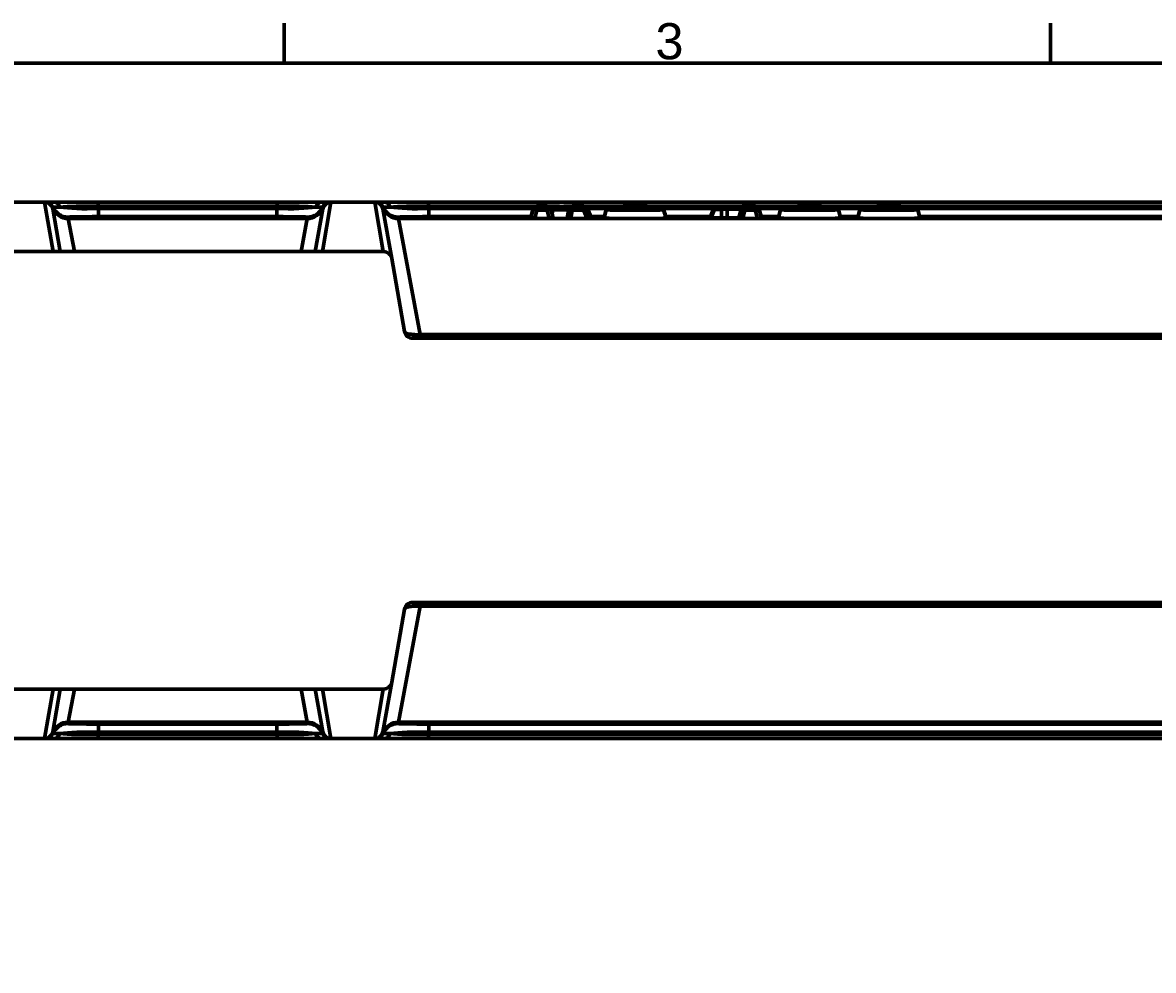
# Model space of a CAD drawing. Header units: millimetres. Extents: x 0 to 1485, y 0 to 1050.
# Drawn here: x 864.8 to 1138.7, y 805.2 to 1034.9 of the extents above; entities that cross this region are included whole.
import ezdxf

# ---------------------------------------------------------------- set-up
doc = ezdxf.new("R2010")
doc.units = ezdxf.units.MM
doc.header["$LTSCALE"] = 2.5
doc.layers.get('0').update_dxf_attribs({"lineweight": 50})
for name, color, linetype, lineweight in [('Rahmen_0', 7, 'Continuous', 50), ('Rahmen_2', 7, 'Continuous', 50), ('Sichtbare Kanten(DIN)', 7, 'Continuous', 50), ('Sichtbare tangentiale Kanten(DIN)', 7, 'Continuous', 50)]:
    doc.layers.add(name, color=color, linetype=linetype, lineweight=lineweight)
doc.styles.add('Aktuell-DINNach Layer', font='arial.ttf')

# ---------------------------------------------------------------- blocks, each defined once
blk = doc.blocks.new('Ränder Standardrahmen')
at = {"layer": 'Rahmen_0'}
for p, q in [((371.25, 410), (371.25, 413.9)), ((445.5, 410), (445.5, 413.9))]:
    blk.add_line(p, q, dxfattribs=at)
at = {"layer": 'Rahmen_0', "flags": 128}
blk.add_lwpolyline([(10, 10), (10, 410), (584, 410), (584, 10), (10, 10)], dxfattribs=at)
at = {"layer": 'Rahmen_2', "insert": (407.23, 410.34), "char_height": 3.5, "attachment_point": 7, "style": 'Aktuell-DINNach Layer'}
blk.add_mtext('3', dxfattribs=at)

msp = doc.modelspace()

# ---------------------------------------------------------------- linework, layer by layer
at = {"layer": 'Sichtbare Kanten(DIN)'}
for p, q in [((870.117, 991.348), (859.47, 991.348)), ((870.202, 991.348), (870.117, 991.348)), ((870.279, 991.348), (870.202, 991.348)), ((872.296, 991.348), (870.279, 991.348)), ((872.086, 989.689), (873.91, 979.348)), ((883.097, 991.348), (872.296, 991.348)), ((926.49, 991.348), (883.097, 991.348)), ((937.291, 991.348), (926.49, 991.348)), ((935.678, 979.348), (937.501, 989.689)), ((939.308, 991.348), (937.291, 991.348)), ((939.385, 991.348), (939.308, 991.348)), ((939.47, 991.348), (939.385, 991.348)), ((950.117, 991.348), (939.47, 991.348)), ((950.202, 991.348), (950.117, 991.348)), ((950.279, 991.348), (950.202, 991.348)), ((952.296, 991.348), (950.279, 991.348)), ((952.086, 989.689), (954.201, 977.695)), ((963.097, 991.348), (952.296, 991.348)), ((1286.49, 991.348), (963.097, 991.348)), ((988.403, 989.684), (987.868, 987.692)), ((989.369, 990.424), (991.83, 990.424)), ((991.843, 990.322), (993.773, 990.322)), ((992.796, 989.493), (993.044, 988.566)), ((993.194, 989.493), (993.044, 988.566)), ((993.769, 990.322), (997.875, 990.424)), ((995.073, 990.284), (1000.698, 990.145)), ((997.899, 990.424), (1000.674, 990.424)), ((1001.588, 989.829), (1002.534, 987.693)), ((1001.589, 989.548), (1002.534, 987.399)), ((1006.163, 989.605), (1005.628, 987.608)), ((1016.532, 990.208), (1019.076, 990.208)), ((1031.325, 987.608), (1032.118, 989.701)), ((1033.04, 990.346), (1039.071, 990.424)), ((1038.803, 989.617), (1038.268, 987.603)), ((1039.084, 990.424), (1042.23, 990.424)), ((1043.196, 989.684), (1043.732, 987.692)), ((1048.403, 989.605), (1047.868, 987.608)), ((1062.396, 989.605), (1062.931, 987.608)), ((1067.603, 989.605), (1067.068, 987.608)), ((1081.596, 989.605), (1082.131, 987.608)), ((987.868, 987.399), (987.868, 987.692)), ((992.366, 987.387), (988.834, 987.387)), ((993.044, 988.566), (993.332, 987.478)), ((993.332, 987.478), (993.332, 987.399)), ((996.717, 987.394), (993.332, 987.478)), ((1001.555, 987.387), (997.574, 987.387)), ((1002.412, 987.686), (1002.408, 987.686)), ((1005.628, 987.484), (1005.628, 987.608)), ((1034.111, 987.567), (1031.613, 987.599)), ((1038.268, 987.603), (1035.477, 987.567)), ((1038.268, 987.399), (1038.268, 987.603)), ((1042.766, 987.387), (1039.234, 987.387)), ((1043.732, 987.692), (1043.732, 987.399)), ((1047.868, 987.484), (1047.868, 987.608)), ((1062.932, 987.608), (1062.932, 987.484)), ((1067.068, 987.484), (1067.068, 987.608)), ((1082.132, 987.608), (1082.132, 987.484)), ((952.231, 979.348), (857.356, 979.348)), ((957.321, 960.001), (954.201, 977.695)), ((959.291, 958.348), (1259.395, 958.348)), ((959.291, 894.348), (1259.395, 894.348)), ((954.201, 875.001), (957.321, 892.695)), ((954.201, 875.001), (952.086, 863.007)), ((857.356, 873.348), (952.231, 873.348)), ((873.91, 873.348), (872.086, 863.007)), ((937.501, 863.007), (935.678, 873.348)), ((870.117, 861.348), (859.47, 861.348)), ((870.117, 861.348), (870.202, 861.348)), ((870.202, 861.348), (870.279, 861.348)), ((870.279, 861.348), (872.296, 861.348)), ((872.296, 861.348), (883.097, 861.348)), ((883.097, 861.348), (926.49, 861.348)), ((926.49, 861.348), (937.291, 861.348)), ((937.291, 861.348), (939.308, 861.348)), ((939.308, 861.348), (939.385, 861.348)), ((939.385, 861.348), (939.47, 861.348)), ((950.117, 861.348), (939.47, 861.348)), ((950.117, 861.348), (950.202, 861.348)), ((950.202, 861.348), (950.279, 861.348)), ((950.279, 861.348), (952.296, 861.348)), ((952.296, 861.348), (963.097, 861.348)), ((963.097, 861.348), (1286.49, 861.348))]:
    msp.add_line(p, q, dxfattribs=at)
for centre, radius, start, end in [((989.369, 989.424), 1, 90, 164.94922), ((991.83, 989.424), 1, 63.89777, 90), ((997.899, 989.424), 1, 90, 91.4186), ((1000.674, 989.424), 1, 23.88901, 90), ((1000.674, 989.145), 1, 23.74293, 88.5814), ((1016.532, 989.208), 1, 90, 92.12702), ((1019.076, 989.208), 1, 18.12034, 90), ((1019.076, 989.361), 1, 18.00378, 86.27194), ((1033.053, 989.346), 1, 90.73778, 159.24485), ((1039.084, 989.424), 1, 90, 90.73778), ((1042.23, 989.424), 1, 15.05078, 90), ((952.231, 977.348), 2, 10, 90), ((959.291, 960.348), 2, 190, 270), ((959.291, 892.348), 2, 90, 170), ((952.231, 875.348), 2, 270, 350)]:
    msp.add_arc(centre, radius, start, end, dxfattribs=at)
for centre, major_axis, ratio, start_param, end_param in [((991.83, 989.322), (-0.712, -0.712), 0.9872044, 3.9205519, 3.9334297), ((991.83, 989.247), (0.712, -0.712), 0.9872044, 1.0407586, 2.3497556), ((993.781, 989.247), (-0.012, -1), 0.6070111, 3.1619853, 4.4709823), ((993.781, 989.322), (0.012, -1), 0.6070111, 3.1212, 3.1340778), ((995.042, 989.284), (1.127, 0), 0.8871432, 1.5428888, 1.5707963), ((1039.769, 989.388), (-0.714, -0.723), 0.9693892, 3.9360963, 5.2450933), ((988.903, 987.4), (-1.035, -0.001), 0.0128485, 6.2831742, 7.7869331), ((992.296, 987.4), (-1.035, 0.001), 0.0128485, 1.6378449, 3.1416037), ((997.616, 987.4), (-1.013, -0.001), 0.0131474, 0.4790629, 1.5292195), ((1001.441, 987.4), (-1.093, 0.001), 0.0121299, 1.675506, 3.1469466), ((1001.441, 987.691), (1.093, 0.001), 0.0121299, 5.8064957, 6.2885392), ((1013.16, 987.608), (-7.532, 0), 0.0128775, 6.2797344, 6.2831852), ((1013.16, 987.484), (7.532, 0), 0.0128775, 3.1415927, 6.1864782), ((1032.394, 987.608), (-1.069, 0), 0.0120419, 6.2786218, 7.0350647), ((1034.794, 987.577), (-1, 0), 0.013771, 0.8189169, 2.3226757), ((1039.303, 987.4), (-1.035, -0.001), 0.0128485, 6.2831742, 7.7869331), ((1042.696, 987.4), (-1.035, 0.001), 0.0128485, 1.6378449, 3.1416037), ((1055.4, 987.608), (-7.532, 0), 0.0128775, 6.2797344, 6.2831852), ((1055.4, 987.484), (7.532, 0), 0.0128775, 3.1415927, 6.2831853), ((1055.4, 987.608), (7.532, 0), 0.0128775, 0, 0.0034508), ((1074.6, 987.608), (-7.532, 0), 0.0128775, 6.2797344, 6.2831852), ((1074.6, 987.484), (7.532, 0), 0.0128775, 3.1415927, 6.2831853), ((1074.6, 987.608), (7.532, 0), 0.0128775, 0, 0.0034508)]:
    msp.add_ellipse(centre, major_axis=major_axis, ratio=ratio, start_param=start_param, end_param=end_param, dxfattribs=at)
for points, knots in [([(1006.163, 989.605), (1006.191, 989.71), (1006.237, 989.812), (1006.356, 989.99), (1006.43, 990.069), (1006.551, 990.165), (1006.593, 990.193), (1006.673, 990.238), (1006.712, 990.257), (1006.777, 990.284), (1006.804, 990.294), (1006.868, 990.314), (1006.901, 990.322), (1006.954, 990.334), (1006.975, 990.338), (1007.024, 990.345), (1007.046, 990.348), (1007.126, 990.356), (1007.175, 990.359), (1007.417, 990.372), (1007.69, 990.38), (1008.452, 990.396), (1008.957, 990.403), (1010.051, 990.413), (1010.64, 990.417), (1011.867, 990.423), (1012.52, 990.424), (1013.808, 990.424), (1014.459, 990.423), (1015.68, 990.417), (1016.265, 990.413), (1017.298, 990.403), (1017.758, 990.397), (1018.503, 990.383), (1018.792, 990.376), (1019.046, 990.365), (1019.096, 990.362), (1019.141, 990.359)], [0, 0, 0, 0, 0.0326573, 0.0326573, 0.0646596, 0.0646596, 0.0800156, 0.0800156, 0.0936279, 0.0936279, 0.1038486, 0.1038486, 0.1193342, 0.1193342, 0.1341766, 0.1341766, 0.158896, 0.158896, 0.2264015, 0.2264015, 0.4310722, 0.4310722, 0.6462658, 0.6462658, 0.840612, 0.840612, 1.0339656, 1.0339656, 1.226983, 1.226983, 1.4200045, 1.4200045, 1.6133642, 1.6133642, 1.8080451, 1.8080451, 1.8629624, 1.8629624, 1.8629624, 1.8629624]), ([(1009.715, 990.212), (1009.715, 990.212), (1009.721, 990.212), (1009.749, 990.21), (1009.787, 990.208), (1009.919, 990.203), (1010.038, 990.2), (1010.369, 990.194), (1010.603, 990.19), (1011.15, 990.184), (1011.473, 990.182), (1012.162, 990.178), (1012.536, 990.177), (1013.285, 990.176), (1013.669, 990.177), (1014.399, 990.179), (1014.753, 990.181), (1015.386, 990.186), (1015.673, 990.19), (1016.142, 990.197), (1016.332, 990.201), (1016.47, 990.206), (1016.483, 990.206), (1016.495, 990.207)], [0.14755853, 0.14755853, 0.14755853, 0.14755853, 0.16768624, 0.16768624, 0.21446561, 0.21446561, 0.29602465, 0.29602465, 0.40040458, 0.40040458, 0.5113078, 0.5113078, 0.62372984, 0.62372984, 0.73657062, 0.73657062, 0.84946666, 0.84946666, 0.96212618, 0.96212618, 1.07386656, 1.07386656, 1.08599373, 1.08599373, 1.08599373, 1.08599373]), ([(1020.026, 989.519), (1020.071, 989.383), (1020.115, 989.247), (1020.202, 988.975), (1020.245, 988.839), (1020.33, 988.567), (1020.373, 988.43), (1020.456, 988.158), (1020.498, 988.022), (1020.58, 987.749), (1020.621, 987.612), (1020.661, 987.476)], [0.20190877, 0.20190877, 0.20190877, 0.20190877, 0.24561925, 0.24561925, 0.28932973, 0.28932973, 0.33304021, 0.33304021, 0.3767507, 0.3767507, 0.42046118, 0.42046118, 0.42046118, 0.42046118]), ([(1020.027, 989.67), (1020.071, 989.534), (1020.115, 989.397), (1020.202, 989.123), (1020.245, 988.987), (1020.331, 988.713), (1020.373, 988.576), (1020.457, 988.302), (1020.498, 988.165), (1020.58, 987.89), (1020.621, 987.753), (1020.661, 987.616)], [0.20134127, 0.20134127, 0.20134127, 0.20134127, 0.24501359, 0.24501359, 0.28868591, 0.28868591, 0.33235823, 0.33235823, 0.37603055, 0.37603055, 0.41970287, 0.41970287, 0.41970287, 0.41970287]), ([(1048.403, 989.605), (1048.431, 989.71), (1048.477, 989.812), (1048.596, 989.99), (1048.67, 990.069), (1048.791, 990.165), (1048.833, 990.193), (1048.913, 990.238), (1048.952, 990.257), (1049.017, 990.284), (1049.044, 990.294), (1049.108, 990.314), (1049.141, 990.322), (1049.194, 990.334), (1049.215, 990.338), (1049.264, 990.345), (1049.286, 990.348), (1049.366, 990.356), (1049.415, 990.359), (1049.657, 990.372), (1049.93, 990.38), (1050.692, 990.396), (1051.197, 990.403), (1052.291, 990.413), (1052.88, 990.417), (1054.107, 990.423), (1054.76, 990.424), (1056.048, 990.424), (1056.699, 990.423), (1057.92, 990.417), (1058.505, 990.413), (1059.538, 990.403), (1059.998, 990.397), (1060.743, 990.383), (1061.032, 990.376), (1061.331, 990.363), (1061.403, 990.359), (1061.506, 990.349), (1061.528, 990.346), (1061.575, 990.339), (1061.6, 990.335), (1061.655, 990.323), (1061.682, 990.316), (1061.75, 990.296), (1061.792, 990.281), (1061.877, 990.243), (1061.92, 990.22), (1062.023, 990.156), (1062.081, 990.11), (1062.201, 989.991), (1062.261, 989.912), (1062.346, 989.757), (1062.376, 989.682), (1062.396, 989.605)], [0, 0, 0, 0, 0.0326573, 0.0326573, 0.0646596, 0.0646596, 0.0800156, 0.0800156, 0.0936279, 0.0936279, 0.1038486, 0.1038486, 0.1193342, 0.1193342, 0.1341766, 0.1341766, 0.158896, 0.158896, 0.2264015, 0.2264015, 0.4310722, 0.4310722, 0.6462658, 0.6462658, 0.840612, 0.840612, 1.0339656, 1.0339656, 1.226983, 1.226983, 1.4200045, 1.4200045, 1.6133642, 1.6133642, 1.8080451, 1.8080451, 1.9062957, 1.9062957, 1.9301707, 1.9301707, 1.9481425, 1.9481425, 1.9614066, 1.9614066, 1.9766345, 1.9766345, 1.9919906, 1.9919906, 2.0142836, 2.0142836, 2.0434772, 2.0434772, 2.0674506, 2.0674506, 2.0674506, 2.0674506]), ([(1051.955, 990.212), (1051.955, 990.212), (1051.961, 990.212), (1051.989, 990.21), (1052.027, 990.208), (1052.159, 990.203), (1052.278, 990.2), (1052.609, 990.194), (1052.843, 990.19), (1053.39, 990.184), (1053.713, 990.182), (1054.402, 990.178), (1054.776, 990.177), (1055.525, 990.176), (1055.909, 990.177), (1056.639, 990.179), (1056.993, 990.181), (1057.626, 990.186), (1057.913, 990.19), (1058.382, 990.197), (1058.572, 990.201), (1058.755, 990.207), (1058.801, 990.21), (1058.836, 990.212), (1058.843, 990.212), (1058.844, 990.212), (1058.844, 990.212), (1058.844, 990.212)], [0.1475585, 0.1475585, 0.1475585, 0.1475585, 0.1676862, 0.1676862, 0.2144656, 0.2144656, 0.2960246, 0.2960246, 0.4004046, 0.4004046, 0.5113078, 0.5113078, 0.6237298, 0.6237298, 0.7365706, 0.7365706, 0.8494667, 0.8494667, 0.9621262, 0.9621262, 1.0738666, 1.0738666, 1.1265773, 1.1265773, 1.1476851, 1.1476851, 1.1494335, 1.1494335, 1.1494335, 1.1494335]), ([(1067.603, 989.605), (1067.631, 989.71), (1067.677, 989.812), (1067.796, 989.99), (1067.87, 990.069), (1067.991, 990.165), (1068.033, 990.193), (1068.113, 990.238), (1068.152, 990.257), (1068.217, 990.284), (1068.244, 990.294), (1068.308, 990.314), (1068.341, 990.322), (1068.394, 990.334), (1068.415, 990.338), (1068.464, 990.345), (1068.486, 990.348), (1068.566, 990.356), (1068.615, 990.359), (1068.857, 990.372), (1069.13, 990.38), (1069.892, 990.396), (1070.397, 990.403), (1071.491, 990.413), (1072.08, 990.417), (1073.307, 990.423), (1073.96, 990.424), (1075.248, 990.424), (1075.899, 990.423), (1077.12, 990.417), (1077.705, 990.413), (1078.738, 990.403), (1079.198, 990.397), (1079.943, 990.383), (1080.232, 990.376), (1080.531, 990.363), (1080.603, 990.359), (1080.706, 990.349), (1080.728, 990.346), (1080.775, 990.339), (1080.8, 990.335), (1080.855, 990.323), (1080.882, 990.316), (1080.95, 990.296), (1080.992, 990.281), (1081.077, 990.243), (1081.12, 990.22), (1081.223, 990.156), (1081.281, 990.11), (1081.401, 989.991), (1081.461, 989.912), (1081.546, 989.757), (1081.576, 989.682), (1081.596, 989.605)], [0, 0, 0, 0, 0.0326573, 0.0326573, 0.0646596, 0.0646596, 0.0800156, 0.0800156, 0.0936279, 0.0936279, 0.1038486, 0.1038486, 0.1193342, 0.1193342, 0.1341766, 0.1341766, 0.158896, 0.158896, 0.2264015, 0.2264015, 0.4310722, 0.4310722, 0.6462658, 0.6462658, 0.840612, 0.840612, 1.0339656, 1.0339656, 1.226983, 1.226983, 1.4200045, 1.4200045, 1.6133642, 1.6133642, 1.8080451, 1.8080451, 1.9062957, 1.9062957, 1.9301707, 1.9301707, 1.9481425, 1.9481425, 1.9614066, 1.9614066, 1.9766345, 1.9766345, 1.9919906, 1.9919906, 2.0142836, 2.0142836, 2.0434772, 2.0434772, 2.0674506, 2.0674506, 2.0674506, 2.0674506]), ([(1071.155, 990.212), (1071.155, 990.212), (1071.161, 990.212), (1071.189, 990.21), (1071.227, 990.208), (1071.359, 990.203), (1071.478, 990.2), (1071.809, 990.194), (1072.043, 990.19), (1072.59, 990.184), (1072.913, 990.182), (1073.602, 990.178), (1073.976, 990.177), (1074.725, 990.176), (1075.109, 990.177), (1075.839, 990.179), (1076.193, 990.181), (1076.826, 990.186), (1077.113, 990.19), (1077.582, 990.197), (1077.772, 990.201), (1077.955, 990.207), (1078.001, 990.21), (1078.036, 990.212), (1078.043, 990.212), (1078.044, 990.212), (1078.044, 990.212), (1078.044, 990.212)], [0.1475585, 0.1475585, 0.1475585, 0.1475585, 0.1676862, 0.1676862, 0.2144656, 0.2144656, 0.2960246, 0.2960246, 0.4004046, 0.4004046, 0.5113078, 0.5113078, 0.6237298, 0.6237298, 0.7365706, 0.7365706, 0.8494667, 0.8494667, 0.9621262, 0.9621262, 1.0738666, 1.0738666, 1.1265773, 1.1265773, 1.1476851, 1.1476851, 1.1494335, 1.1494335, 1.1494335, 1.1494335])]:
    msp.add_open_spline(points, degree=3, knots=knots, dxfattribs=at)
for points in [[(1020.661, 987.616), (1020.662, 987.614), (1020.648, 987.613), (1020.621, 987.612)], [(1020.661, 987.476), (1020.661, 987.475), (1020.66, 987.475), (1020.656, 987.475)]]:
    msp.add_open_spline(points, degree=3, dxfattribs=at)
at = {"layer": 'Sichtbare tangentiale Kanten(DIN)'}
for p, q in [((872.165, 979.348), (870.117, 991.341)), ((883.097, 990.348), (883.097, 991.348)), ((883.097, 990.348), (926.49, 990.348)), ((883.188, 989.832), (883.097, 990.348)), ((883.188, 989.832), (883.188, 987.832)), ((926.399, 989.832), (883.188, 989.832)), ((926.49, 990.348), (926.399, 989.832)), ((926.399, 989.832), (926.399, 987.832)), ((926.49, 990.348), (926.49, 991.348)), ((939.471, 991.341), (937.422, 979.348)), ((952.165, 979.348), (950.117, 991.341)), ((963.097, 990.348), (963.097, 991.348)), ((963.097, 990.348), (988.987, 990.348)), ((963.188, 989.832), (963.097, 990.348)), ((963.188, 989.832), (963.188, 987.832)), ((988.456, 989.832), (963.188, 989.832)), ((987.868, 987.692), (988.403, 989.683)), ((988.403, 989.404), (987.868, 987.399)), ((988.403, 989.683), (988.403, 989.404)), ((988.834, 987.387), (989.369, 989.391)), ((989.369, 990.424), (989.369, 990.424)), ((989.369, 990.145), (989.369, 990.424)), ((989.369, 990.424), (991.83, 990.424)), ((989.369, 990.145), (989.369, 989.391)), ((991.83, 990.145), (989.369, 990.145)), ((989.369, 989.391), (991.83, 989.391)), ((991.83, 990.424), (991.83, 990.424)), ((991.83, 990.424), (991.83, 990.322)), ((991.83, 990.322), (993.781, 990.322)), ((993.781, 990.247), (991.83, 990.247)), ((991.83, 990.247), (991.83, 990.145)), ((991.83, 989.391), (991.83, 990.145)), ((991.83, 989.391), (992.366, 987.387)), ((992.213, 990.348), (994.822, 990.348)), ((992.796, 989.493), (993.194, 989.493)), ((992.796, 989.404), (992.796, 989.493)), ((993.332, 987.399), (992.796, 989.404)), ((993.194, 989.493), (997.042, 989.398)), ((993.781, 990.322), (997.899, 990.424)), ((997.899, 990.145), (993.781, 990.247)), ((1000.674, 990.424), (995.042, 990.284)), ((995.042, 990.284), (1000.674, 990.145)), ((997.042, 989.398), (996.717, 987.394)), ((997.574, 987.387), (997.899, 989.391)), ((997.899, 990.424), (997.899, 990.424)), ((997.899, 990.424), (1000.674, 990.424)), ((997.899, 990.145), (997.899, 989.391)), ((1000.674, 990.145), (997.899, 990.145)), ((997.899, 989.391), (1000.674, 989.391)), ((1000.674, 990.424), (1000.674, 990.424)), ((1000.674, 989.391), (1000.674, 990.145)), ((1000.674, 989.391), (1001.555, 987.387)), ((1001.056, 990.348), (1007.049, 990.348)), ((1001.521, 989.677), (1001.531, 989.677)), ((1001.531, 989.677), (1001.569, 989.59)), ((1006.255, 989.832), (1001.587, 989.832)), ((1001.744, 989.194), (1002.412, 987.686)), ((1006.163, 989.605), (1005.628, 987.608)), ((1005.628, 987.484), (1006.163, 989.481)), ((1006.163, 989.605), (1006.163, 989.481)), ((1007.129, 990.223), (1007.129, 990.346)), ((1009.59, 990.346), (1009.59, 990.223)), ((1016.532, 990.361), (1016.532, 990.208)), ((1019.076, 990.361), (1016.532, 990.361)), ((1016.532, 990.208), (1016.532, 990.207)), ((1016.532, 990.207), (1019.076, 990.207)), ((1019.076, 990.208), (1019.076, 990.361)), ((1019.076, 990.207), (1019.076, 990.208)), ((1019.239, 990.348), (1033.183, 990.348)), ((1032.179, 989.832), (1019.958, 989.832)), ((1031.613, 987.599), (1032.37, 989.596)), ((1032.37, 989.596), (1034.111, 989.574)), ((1033.053, 990.346), (1039.084, 990.424)), ((1034.794, 990.324), (1033.053, 990.346)), ((1034.111, 989.574), (1034.111, 987.567)), ((1039.769, 990.388), (1034.794, 990.324)), ((1035.477, 989.574), (1038.803, 989.617)), ((1035.477, 987.567), (1035.477, 989.574)), ((1038.803, 989.404), (1038.268, 987.399)), ((1038.803, 989.617), (1038.803, 989.404)), ((1039.084, 990.424), (1039.084, 990.424)), ((1039.084, 990.424), (1042.23, 990.424)), ((1039.234, 987.387), (1039.769, 989.391)), ((1039.769, 990.145), (1039.769, 990.388)), ((1039.769, 990.145), (1039.769, 989.391)), ((1042.23, 990.145), (1039.769, 990.145)), ((1039.769, 989.391), (1042.23, 989.391)), ((1042.23, 990.424), (1042.23, 990.424)), ((1042.23, 990.424), (1042.23, 990.145)), ((1042.23, 989.391), (1042.23, 990.145)), ((1042.23, 989.391), (1042.766, 987.387)), ((1042.613, 990.348), (1049.289, 990.348)), ((1048.495, 989.832), (1043.143, 989.832)), ((1043.196, 989.683), (1043.732, 987.692)), ((1043.196, 989.404), (1043.196, 989.683)), ((1043.732, 987.399), (1043.196, 989.404)), ((1048.403, 989.605), (1047.868, 987.608)), ((1047.868, 987.484), (1048.403, 989.481)), ((1048.403, 989.605), (1048.403, 989.481)), ((1049.369, 990.223), (1049.369, 990.346)), ((1051.83, 990.346), (1051.83, 990.223)), ((1058.969, 990.223), (1058.969, 990.346)), ((1061.43, 990.346), (1061.43, 990.223)), ((1061.51, 990.348), (1068.489, 990.348)), ((1067.695, 989.832), (1062.305, 989.832)), ((1062.396, 989.481), (1062.396, 989.605)), ((1062.396, 989.605), (1062.932, 987.608)), ((1062.396, 989.481), (1062.932, 987.484)), ((1067.603, 989.605), (1067.068, 987.608)), ((1067.068, 987.484), (1067.603, 989.481)), ((1067.603, 989.605), (1067.603, 989.481)), ((1068.569, 990.223), (1068.569, 990.346)), ((1071.03, 990.346), (1071.03, 990.223)), ((1078.169, 990.223), (1078.169, 990.346)), ((1080.63, 990.346), (1080.63, 990.223)), ((1080.71, 990.348), (1191.083, 990.348)), ((1190.289, 989.832), (1081.505, 989.832)), ((1081.596, 989.481), (1081.596, 989.605)), ((1081.596, 989.605), (1082.132, 987.608)), ((1081.596, 989.481), (1082.132, 987.484)), ((875.852, 987.369), (875.789, 987.723)), ((875.852, 987.369), (877.357, 979.348)), ((875.852, 987.369), (933.736, 987.369)), ((883.188, 987.832), (926.399, 987.832)), ((932.23, 979.348), (933.736, 987.369)), ((933.798, 987.723), (933.736, 987.369)), ((955.852, 987.369), (955.789, 987.723)), ((955.852, 987.369), (961.129, 959.255)), ((955.852, 987.369), (1293.736, 987.369)), ((963.188, 987.832), (987.905, 987.832)), ((1002.472, 987.832), (1005.688, 987.832)), ((1020.597, 987.832), (1031.41, 987.832)), ((1043.694, 987.832), (1047.928, 987.832)), ((1062.871, 987.832), (1067.128, 987.832)), ((1082.071, 987.832), (1189.722, 987.832)), ((961.129, 958.348), (961.129, 959.255)), ((1261.07, 959.255), (961.129, 959.255)), ((961.129, 893.441), (955.852, 865.327)), ((961.129, 893.441), (961.129, 894.348)), ((961.129, 893.441), (1261.07, 893.441)), ((870.117, 861.355), (872.165, 873.348)), ((877.357, 873.348), (875.852, 865.327)), ((933.736, 865.327), (932.23, 873.348)), ((937.422, 873.348), (939.471, 861.355)), ((950.117, 861.355), (952.165, 873.348)), ((875.789, 864.973), (875.852, 865.327)), ((875.852, 865.327), (933.736, 865.327)), ((883.097, 862.348), (883.188, 862.864)), ((883.188, 862.864), (883.188, 864.864)), ((926.399, 864.864), (883.188, 864.864)), ((883.188, 862.864), (926.399, 862.864)), ((926.399, 862.864), (926.399, 864.864)), ((926.399, 862.864), (926.49, 862.348)), ((933.736, 865.327), (933.798, 864.973)), ((955.789, 864.973), (955.852, 865.327)), ((955.852, 865.327), (1293.736, 865.327)), ((963.097, 862.348), (963.188, 862.864)), ((963.188, 862.864), (963.188, 864.864)), ((1286.399, 864.864), (963.188, 864.864)), ((963.188, 862.864), (1286.399, 862.864)), ((883.097, 862.348), (883.097, 861.348)), ((926.49, 862.348), (883.097, 862.348)), ((926.49, 862.348), (926.49, 861.348)), ((963.097, 862.348), (963.097, 861.348)), ((1286.49, 862.348), (963.097, 862.348))]:
    msp.add_line(p, q, dxfattribs=at)
for centre, major_axis, ratio, start_param, end_param in [((870.117, 989.348), (0, 2), 0.9999922, 4.910478, 6.2831853), ((870.117, 989.342), (1.97, 0.347), 0.9998948, 0, 1.3962814), ((870.202, 989.348), (0, 2), 0.9999973, 5.0558202, 6.2831853), ((870.279, 989.348), (0, 2), 0.9999946, 5.1192872, 6.2831853), ((876.208, 989.348), (4.127, -0.649), 0.4583602, 3.065201, 3.128674), ((875.852, 991.368), (-3.939, -0.695), 0.9999145, 0.1689134, 1.396278), ((875.789, 991.723), (-3.939, -0.695), 0.9999145, 0.2323864, 1.396278), ((872.296, 989.348), (0, 2), 0.8623446, 5.1305592, 6.2831853), ((884.331, 989.348), (12.248, -0.363), 0.0790128, 1.674089, 2.5966896), ((883.915, 991.712), (-12.068, -0.65), 0.1524627, 0.5797526, 1.5023532), ((925.673, 991.712), (-12.068, 0.65), 0.1524627, 1.6392395, 2.5618401), ((925.256, 989.348), (12.248, 0.363), 0.0790128, 0.5449031, 1.4675036), ((933.736, 991.368), (3.939, -0.695), 0.9999145, 4.8869073, 6.1142719), ((933.798, 991.723), (3.939, -0.695), 0.9999145, 4.8869073, 6.0507989), ((937.291, 989.348), (0, 2), 0.8623446, 0, 1.1526261), ((939.308, 989.348), (0, 2), 0.9999946, 0, 1.1638981), ((933.379, 989.348), (4.127, 0.649), 0.4583602, 0.0129186, 0.0763917), ((939.471, 989.342), (-1.97, 0.347), 0.9998948, 4.8869039, 6.2831853), ((939.385, 989.348), (0, 2), 0.9999973, 0, 1.2273651), ((939.47, 989.348), (0, 2), 0.9999922, 0, 1.3727073), ((950.117, 989.348), (0, 2), 0.9999922, 4.910478, 6.2831853), ((950.117, 989.342), (1.97, 0.347), 0.9998948, 0, 1.3962814), ((950.202, 989.348), (0, 2), 0.9999973, 5.0558202, 6.2831853), ((950.279, 989.348), (0, 2), 0.9999946, 5.1192872, 6.2831853), ((956.208, 989.348), (4.127, -0.649), 0.4583602, 3.065201, 3.128674), ((955.852, 991.368), (-3.939, -0.695), 0.9999145, 0.1689134, 1.396278), ((955.789, 991.723), (-3.939, -0.695), 0.9999145, 0.2323864, 1.396278), ((952.296, 989.348), (0, 2), 0.8623446, 5.1305592, 6.2831853), ((964.331, 989.348), (12.248, -0.363), 0.0790128, 1.674089, 2.5966896), ((963.915, 991.712), (-12.068, -0.65), 0.1524627, 0.5797526, 1.5023532), ((989.369, 989.424), (-1, 0), 0.9999171, 4.712389, 6.0213859), ((989.369, 989.145), (-1, 0), 0.9999171, 4.712389, 6.0213859), ((989.369, 989.424), (-0.966, 0.26), 0.2625839, 0, 0.0034542), ((989.369, 989.145), (-0.966, 0.258), 0.2385001, 4.7759945, 6.2797533), ((991.83, 989.424), (1, 0), 0.9999171, 1.1153957, 1.5707963), ((991.83, 989.145), (1, 0), 0.9999171, 0.2617994, 1.5707963), ((991.83, 989.145), (0.966, 0.258), 0.2385001, 0.003432, 1.5071908), ((997.899, 989.145), (0.025, 1), 0.8871432, 0.0279075, 1.3369044), ((997.899, 989.145), (0.987, -0.16), 0.2433726, 1.6102342, 2.6603907), ((997.899, 989.424), (-0.025, 1), 0.8871432, 6.2552778, 6.2831853), ((1000.674, 989.424), (-0.025, 1), 0.8871432, 4.9462809, 6.2552778), ((1000.674, 989.145), (0.025, 1), 0.8871432, 0, 0.0279075), ((1000.674, 989.145), (0.915, 0.403), 0.226625, 0, 1.4714405), ((1000.674, 989.424), (0.914, 0.405), 0.2495097, 5.8011418, 6.2831853), ((1007.129, 989.346), (-1, 0), 0.9999171, 4.712389, 6.0213859), ((1007.129, 989.223), (-1, 0), 0.9999171, 4.712389, 6.0213859), ((1013.16, 989.605), (-6.997, 0), 0.0128775, 6.2797345, 6.2831853), ((1013.16, 989.481), (-6.997, 0), 0.0128775, 0, 2.9464755), ((1013.16, 990.346), (-6.031, 0), 0.0128775, 3.3367099, 6.2831853), ((1013.16, 990.223), (6.031, 0), 0.0128775, 3.1415927, 6.0880681), ((1013.16, 990.346), (3.569, 0), 0.0128775, 0.3337517, 3.1415927), ((1009.59, 989.346), (1, 0), 0.9999171, 1.0212018, 1.5707963), ((1009.59, 989.223), (1, 0), 0.9999171, 1.4137502, 1.5707963), ((1013.16, 990.223), (-3.569, 0), 0.0128775, 0, 2.807841), ((1016.532, 989.361), (0.037, 0.999), 0.9447416, 0.0392928, 0.6196747), ((1016.532, 989.208), (-0.037, 0.999), 0.9447416, 6.2438926, 6.2831853), ((1019.076, 989.361), (0.065, 0.998), 0.9809436, 0, 0.0663274), ((1019.076, 989.208), (-0.065, 0.998), 0.9809436, 4.907861, 6.2168579), ((1019.076, 989.361), (0.951, 0.309), 0.2349784, 0, 0.3917154), ((1019.076, 989.208), (0.95, 0.311), 0.2587066, 6.0845723, 6.2831853), ((1033.053, 989.346), (-0.935, 0.354), 0.0120419, 0, 0.7564429), ((1033.053, 989.346), (0.013, 1), 0.7070481, 0.018211, 1.3272079), ((1033.053, 989.346), (-0.013, 1), 0.7070481, 6.2649743, 6.2831853), ((1034.794, 989.324), (0.013, 1), 0.7070481, 0.018211, 1.3272079), ((1034.794, 989.324), (1, 0), 0.342278, 0.8189169, 2.3226757), ((1034.794, 989.324), (-0.013, 1), 0.7070481, 4.9559774, 6.2649743), ((1039.769, 989.145), (-1, 0), 0.9999171, 4.712389, 6.0213859), ((1039.769, 989.145), (-0.966, 0.258), 0.2385001, 4.7759945, 6.2797533), ((1039.084, 989.424), (-0.013, 1), 0.7070481, 6.2649743, 6.2831853), ((1042.23, 989.424), (1, 0), 0.9999171, 0.2617994, 1.5707963), ((1042.23, 989.145), (1, 0), 0.9999171, 0.2617994, 1.5707963), ((1042.23, 989.145), (0.966, 0.258), 0.2385001, 0.003432, 1.5071908), ((1042.23, 989.424), (0.966, 0.26), 0.2625839, 6.2797312, 6.2831853), ((1049.369, 989.346), (-1, 0), 0.9999171, 4.712389, 6.0213859), ((1049.369, 989.223), (-1, 0), 0.9999171, 4.712389, 6.0213859), ((1055.4, 989.605), (-6.997, 0), 0.0128775, 6.2797345, 6.2831853), ((1055.4, 989.481), (-6.997, 0), 0.0128775, 0, 3.1415927), ((1055.4, 990.346), (-6.031, 0), 0.0128775, 3.1415927, 6.2831853), ((1055.4, 990.223), (6.031, 0), 0.0128775, 3.1415927, 6.2831853), ((1055.4, 990.346), (3.569, 0), 0.0128775, 0, 3.1415927), ((1051.83, 989.346), (-1, 0), 0.9999171, 4.1627944, 4.712389), ((1051.83, 989.223), (1, 0), 0.9999171, 1.4137502, 1.5707963), ((1055.4, 990.223), (-3.569, 0), 0.0128775, 0, 3.1415927), ((1058.969, 989.346), (1, 0), 0.9999171, 1.5707963, 2.1203909), ((1058.969, 989.223), (1, 0), 0.9999171, 1.5707963, 1.7278424), ((1061.43, 989.346), (1, 0), 0.9999171, 0.2617994, 1.5707963), ((1061.43, 989.223), (1, 0), 0.9999171, 0.2617994, 1.5707963), ((1055.4, 989.605), (6.997, 0), 0.0128775, 0, 0.0034508), ((1068.569, 989.346), (-1, 0), 0.9999171, 4.712389, 6.0213859), ((1068.569, 989.223), (-1, 0), 0.9999171, 4.712389, 6.0213859), ((1074.6, 989.605), (-6.997, 0), 0.0128775, 6.2797345, 6.2831853), ((1074.6, 989.481), (-6.997, 0), 0.0128775, 0, 3.1415927), ((1074.6, 990.346), (-6.031, 0), 0.0128775, 3.1415927, 6.2831853), ((1074.6, 990.223), (6.031, 0), 0.0128775, 3.1415927, 6.2831853), ((1074.6, 990.346), (3.569, 0), 0.0128775, 0, 3.1415927), ((1071.03, 989.346), (-1, 0), 0.9999171, 4.1627944, 4.712389), ((1071.03, 989.223), (1, 0), 0.9999171, 1.4137502, 1.5707963), ((1074.6, 990.223), (-3.569, 0), 0.0128775, 0, 3.1415927), ((1078.169, 989.346), (1, 0), 0.9999171, 1.5707963, 2.1203909), ((1078.169, 989.223), (1, 0), 0.9999171, 1.5707963, 1.7278424), ((1080.63, 989.346), (1, 0), 0.9999171, 0.2617994, 1.5707963), ((1080.63, 989.223), (1, 0), 0.9999171, 0.2617994, 1.5707963), ((1074.6, 989.605), (6.997, 0), 0.0128775, 0, 0.0034508), ((883.915, 987.712), (8.125, -0.011), 0.0146922, 1.6603405, 3.1442033), ((925.673, 987.712), (8.125, 0.011), 0.0146922, 6.2805747, 7.7644375), ((963.915, 987.712), (8.125, -0.011), 0.0146922, 1.6603405, 3.1442033), ((870.117, 863.354), (1.97, -0.347), 0.9998948, 4.8869039, 6.2831853), ((870.117, 863.348), (0, -2), 0.9999922, 0, 1.3727073), ((875.852, 861.328), (-3.939, 0.695), 0.9999145, 4.8869073, 6.1142719), ((875.789, 860.973), (-3.939, 0.695), 0.9999145, 4.8869073, 6.0507989), ((883.915, 860.984), (12.068, -0.65), 0.1524627, 1.6392395, 2.5618401), ((883.915, 864.983), (-8.125, -0.011), 0.0146922, 6.2805747, 7.7644375), ((925.673, 864.983), (-8.125, 0.011), 0.0146922, 1.6603405, 3.1442033), ((925.673, 860.984), (12.068, 0.65), 0.1524627, 0.5797526, 1.5023532), ((933.736, 861.328), (3.939, 0.695), 0.9999145, 0.1689134, 1.396278), ((933.798, 860.973), (3.939, 0.695), 0.9999145, 0.2323864, 1.396278), ((939.471, 863.354), (-1.97, -0.347), 0.9998948, 0, 1.3962814), ((939.47, 863.348), (0, -2), 0.9999922, 4.910478, 6.2831853), ((950.117, 863.354), (1.97, -0.347), 0.9998948, 4.8869039, 6.2831853), ((950.117, 863.348), (0, -2), 0.9999922, 0, 1.3727073), ((955.852, 861.328), (-3.939, 0.695), 0.9999145, 4.8869073, 6.1142719), ((955.789, 860.973), (-3.939, 0.695), 0.9999145, 4.8869073, 6.0507989), ((963.915, 860.984), (12.068, -0.65), 0.1524627, 1.6392395, 2.5618401), ((963.915, 864.983), (-8.125, -0.011), 0.0146922, 6.2805747, 7.7644375), ((870.202, 863.348), (0, -2), 0.9999973, 0, 1.2273651), ((870.279, 863.348), (0, -2), 0.9999946, 0, 1.1638981), ((876.208, 863.348), (-4.127, -0.649), 0.4583602, 0.0129186, 0.0763917), ((872.296, 863.348), (0, -2), 0.8623446, 0, 1.1526261), ((884.331, 863.348), (-12.248, -0.363), 0.0790128, 0.5449031, 1.4675036), ((925.256, 863.348), (-12.248, 0.363), 0.0790128, 1.674089, 2.5966896), ((937.291, 863.348), (0, -2), 0.8623446, 5.1305592, 6.2831853), ((933.379, 863.348), (-4.127, 0.649), 0.4583602, 3.065201, 3.128674), ((939.308, 863.348), (0, -2), 0.9999946, 5.1192872, 6.2831853), ((939.385, 863.348), (0, -2), 0.9999973, 5.0558202, 6.2831853), ((950.202, 863.348), (0, -2), 0.9999973, 0, 1.2273651), ((950.279, 863.348), (0, -2), 0.9999946, 0, 1.1638981), ((956.208, 863.348), (-4.127, -0.649), 0.4583602, 0.0129186, 0.0763917), ((952.296, 863.348), (0, -2), 0.8623446, 0, 1.1526261), ((964.331, 863.348), (-12.248, -0.363), 0.0790128, 0.5449031, 1.4675036)]:
    msp.add_ellipse(centre, major_axis=major_axis, ratio=ratio, start_param=start_param, end_param=end_param, dxfattribs=at)
for points in [[(870.117, 991.348), (870.116, 991.348), (870.116, 991.346), (870.117, 991.341)], [(872.086, 989.689), (872.083, 989.709), (872.08, 989.726), (872.078, 989.742)], [(937.509, 989.742), (937.507, 989.726), (937.505, 989.709), (937.501, 989.689)], [(939.471, 991.341), (939.472, 991.346), (939.471, 991.348), (939.47, 991.348)], [(950.117, 991.348), (950.116, 991.348), (950.116, 991.346), (950.117, 991.341)], [(952.086, 989.689), (952.083, 989.709), (952.08, 989.726), (952.078, 989.742)], [(872.078, 862.954), (872.08, 862.97), (872.083, 862.987), (872.086, 863.007)], [(937.501, 863.007), (937.505, 862.987), (937.507, 862.97), (937.509, 862.954)], [(952.078, 862.954), (952.08, 862.97), (952.083, 862.987), (952.086, 863.007)], [(870.117, 861.355), (870.116, 861.35), (870.116, 861.348), (870.117, 861.348)], [(939.47, 861.348), (939.471, 861.348), (939.472, 861.35), (939.471, 861.355)], [(950.117, 861.355), (950.116, 861.35), (950.116, 861.348), (950.117, 861.348)]]:
    msp.add_open_spline(points, degree=3, dxfattribs=at)
for points, knots in [([(872.078, 989.742), (872.071, 989.796), (872.07, 989.843), (872.073, 989.945), (872.08, 989.987), (872.084, 990.015), (872.085, 990.019), (872.085, 990.021)], [-0.96679635, -0.96679635, -0.96679635, -0.96679635, -0.65584147, -0.65584147, -0.15831366, -0.15831366, 0, 0, 0, 0]), ([(872.116, 990.14), (872.117, 990.14), (872.126, 990.141), (872.222, 990.146), (872.469, 990.15), (873.153, 990.156), (873.483, 990.158), (873.873, 990.16)], [-0.78920561, -0.78920561, -0.78920561, -0.78920561, -0.69259534, -0.69259534, -0.26638282, -0.26638282, 0, 0, 0, 0]), ([(935.715, 990.16), (936.292, 990.157), (936.737, 990.154), (937.324, 990.147), (937.469, 990.143), (937.471, 990.14)], [-0.78920561, -0.78920561, -0.78920561, -0.78920561, -0.3946028, -0.3946028, 0, 0, 0, 0]), ([(937.502, 990.021), (937.502, 990.019), (937.503, 990.015), (937.508, 989.987), (937.515, 989.945), (937.517, 989.843), (937.516, 989.796), (937.509, 989.742)], [-0.96679635, -0.96679635, -0.96679635, -0.96679635, -0.80848269, -0.80848269, -0.31095488, -0.31095488, 0, 0, 0, 0]), ([(952.078, 989.742), (952.071, 989.794), (952.07, 989.84), (952.072, 989.94), (952.079, 989.982), (952.084, 990.013), (952.085, 990.019), (952.085, 990.021)], [-0.96679634, -0.96679634, -0.96679634, -0.96679634, -0.66550613, -0.66550613, -0.1834418, -0.1834418, 0, 0, 0, 0]), ([(952.116, 990.14), (952.117, 990.14), (952.126, 990.141), (952.222, 990.146), (952.469, 990.15), (953.153, 990.156), (953.483, 990.158), (953.873, 990.16)], [-0.78920561, -0.78920561, -0.78920561, -0.78920561, -0.69259534, -0.69259534, -0.26638282, -0.26638282, 0, 0, 0, 0]), ([(1020.024, 989.464), (1020.093, 989.26), (1020.16, 989.055), (1020.227, 988.85), (1020.361, 988.438), (1020.49, 988.024), (1020.629, 987.565), (1020.643, 987.52), (1020.656, 987.475)], [0.20190877, 0.20190877, 0.20190877, 0.20190877, 0.26874726, 0.26874726, 0.26874726, 0.40312089, 0.40312089, 0.41777984, 0.41777984, 0.41777984, 0.41777984]), ([(961.129, 959.255), (960.963, 959.245), (960.795, 959.237), (959.987, 959.215), (959.375, 959.245), (958.27, 959.395), (957.833, 959.531), (957.426, 959.785), (957.34, 959.892), (957.321, 960.001)], [0, 0, 0, 0, 0.02521156, 0.02521156, 0.1218792, 0.1218792, 0.23963071, 0.23963071, 0.31322541, 0.31322541, 0.31322541, 0.31322541]), ([(957.321, 892.695), (957.334, 892.769), (957.377, 892.841), (957.572, 893.022), (957.772, 893.124), (958.358, 893.305), (958.751, 893.379), (959.418, 893.441), (959.626, 893.454), (960.248, 893.476), (960.694, 893.468), (961.129, 893.441)], [0, 0, 0, 0, 0.04967524, 0.04967524, 0.12915563, 0.12915563, 0.21262269, 0.21262269, 0.24733443, 0.24733443, 0.31322541, 0.31322541, 0.31322541, 0.31322541]), ([(872.085, 862.675), (872.085, 862.677), (872.084, 862.681), (872.08, 862.709), (872.073, 862.751), (872.07, 862.853), (872.071, 862.9), (872.078, 862.954)], [-0.96679635, -0.96679635, -0.96679635, -0.96679635, -0.80848269, -0.80848269, -0.31095488, -0.31095488, 0, 0, 0, 0]), ([(937.509, 862.954), (937.516, 862.9), (937.517, 862.853), (937.515, 862.751), (937.508, 862.709), (937.503, 862.681), (937.502, 862.677), (937.502, 862.675)], [-0.96679635, -0.96679635, -0.96679635, -0.96679635, -0.65584147, -0.65584147, -0.15831366, -0.15831366, 0, 0, 0, 0]), ([(952.085, 862.675), (952.085, 862.677), (952.084, 862.683), (952.079, 862.714), (952.072, 862.756), (952.07, 862.856), (952.071, 862.902), (952.078, 862.954)], [-0.96679634, -0.96679634, -0.96679634, -0.96679634, -0.78335454, -0.78335454, -0.30129021, -0.30129021, 0, 0, 0, 0]), ([(873.873, 862.536), (873.295, 862.539), (872.851, 862.542), (872.263, 862.549), (872.118, 862.553), (872.116, 862.556)], [-0.78920561, -0.78920561, -0.78920561, -0.78920561, -0.3946028, -0.3946028, 0, 0, 0, 0]), ([(937.471, 862.556), (937.471, 862.556), (937.462, 862.555), (937.366, 862.55), (937.118, 862.546), (936.434, 862.54), (936.105, 862.538), (935.715, 862.536)], [-0.78920561, -0.78920561, -0.78920561, -0.78920561, -0.69259534, -0.69259534, -0.26638282, -0.26638282, 0, 0, 0, 0]), ([(953.873, 862.536), (953.295, 862.539), (952.851, 862.542), (952.263, 862.549), (952.118, 862.553), (952.116, 862.556)], [-0.78920561, -0.78920561, -0.78920561, -0.78920561, -0.3946028, -0.3946028, 0, 0, 0, 0])]:
    msp.add_open_spline(points, degree=3, knots=knots, dxfattribs=at)

# ---------------------------------------------------------------- block references
at = {"xscale": 2.5, "yscale": 2.5, "zscale": 2.5}
msp.add_blockref('Ränder Standardrahmen', (0, 0), dxfattribs=at)

doc.saveas('drawing.dxf')
